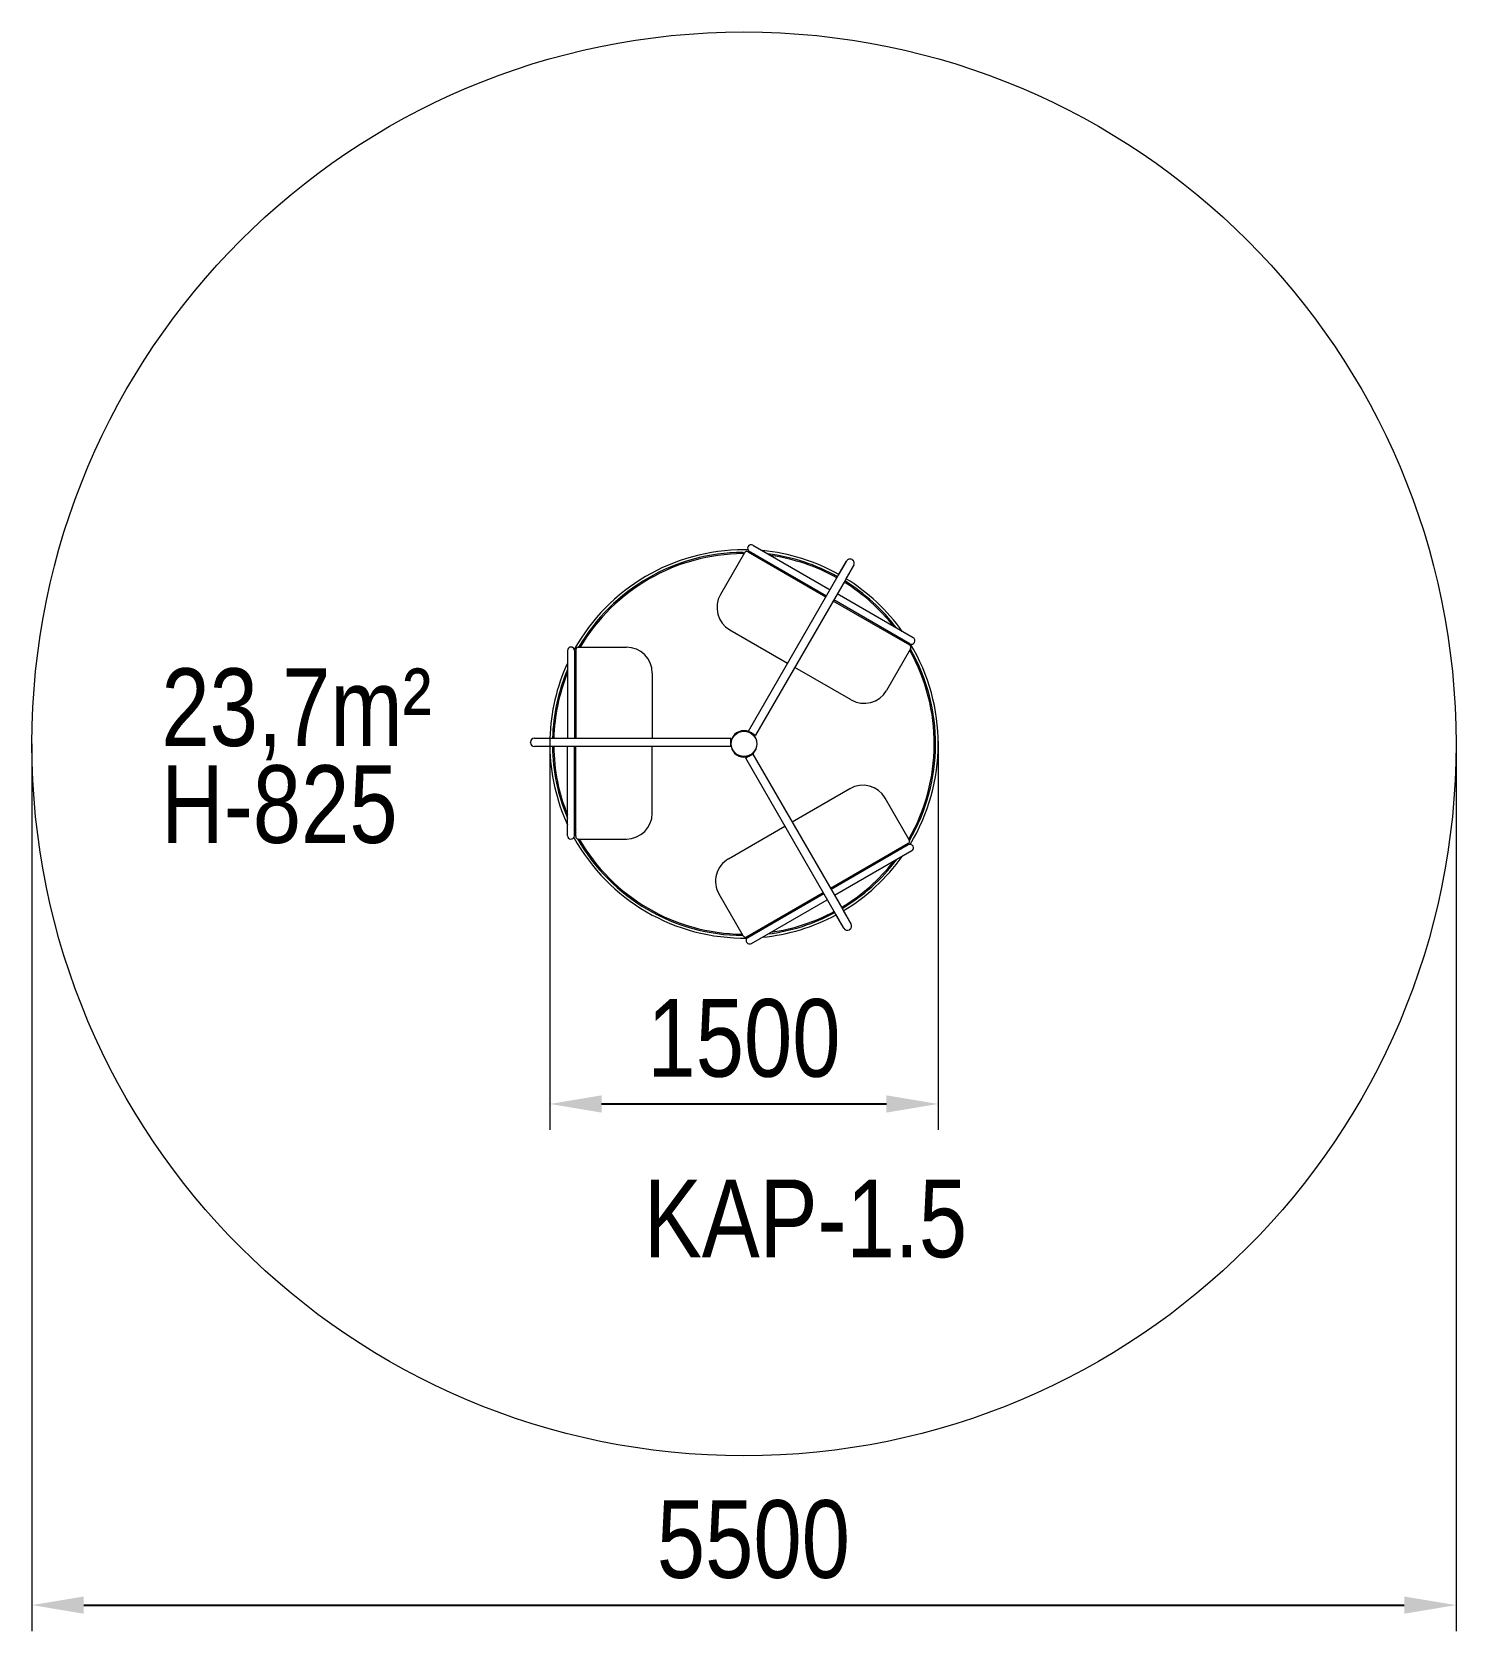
# Model space of a CAD drawing. Header units: millimetres. Extents: x -2595 to 2905, y -3358 to 2819.
import ezdxf

# ---------------------------------------------------------------- set-up
doc = ezdxf.new("R2010")
doc.units = ezdxf.units.MM
for name, color, linetype in [('DIKOM_АРТИКУЛ', 7, 'Continuous'), ('DIKOM_ЗОНА', 80, 'Continuous'), ('DIKOM_ОБЪЕКТ', 7, 'Continuous'), ('DIKOM_РАЗМЕР_ЗОНА', 7, 'Continuous'), ('DIKOM_РАЗМЕР_ОБЪЕКТА', 7, 'Continuous')]:
    doc.layers.add(name, color=color, linetype=linetype)
doc.styles.add('style1', font='arialbd.ttf', dxfattribs={"width": 0.8})
doc.dimstyles.new('1-50', dxfattribs={"dimtxt": 300, "dimasz": 200, "dimexe": 100, "dimexo": 0, "dimgap": 100, "dimtad": 1, "dimtxsty": 'style1', "dimcen": 200, "dimclrd": 7, "dimclre": 7, "dimclrt": 7, "dimadec": 1, "dimazin": 2, "dimtfac": 1, "dimtmove": 0, "dimatfit": 2, "dimfxl": 0, "dimlwd": 25, "dimlwe": 18, "dimarcsym": 0})

# ---------------------------------------------------------------- blocks, each defined once
blk = doc.blocks.new('*D0')
at = {"layer": 'Defpoints', "color": 0, "transparency": 16777216}
for p in [(-595, 90.8), (905, 78.8), (905, -1322.1)]:
    blk.add_point(p, dxfattribs=at)
at = {"layer": 'DIKOM_РАЗМЕР_ОБЪЕКТА', "color": 7, "lineweight": 18, "transparency": 16777216}
for p, q in [((-595, 90.8), (-595, -1422.1)), ((905, 78.8), (905, -1422.1))]:
    blk.add_line(p, q, dxfattribs=at)
at = {"layer": 'DIKOM_РАЗМЕР_ОБЪЕКТА', "color": 7, "lineweight": 25, "transparency": 16777216}
blk.add_line((-395, -1322.1), (705, -1322.1), dxfattribs=at)
at = {"layer": 'DIKOM_РАЗМЕР_ОБЪЕКТА', "color": 7, "transparency": 16777216}
for points in [[(-395, -1288.7), (-395, -1355.4), (-595, -1322.1)], [(705, -1288.7), (705, -1355.4), (905, -1322.1)]]:
    blk.add_solid(points, dxfattribs=at)
at = {"layer": 'DIKOM_РАЗМЕР_ОБЪЕКТА', "color": 7, "transparency": 16777216, "insert": (155, -1068.9), "char_height": 300, "attachment_point": 5, "style": 'style1'}
blk.add_mtext('{\\fArial|b0|i0|c204|p34;1500}', dxfattribs=at)
blk = doc.blocks.new('*D1')
at = {"layer": 'Defpoints', "color": 0, "transparency": 16777216}
for p in [(-2595, 68.8), (2905, 68.8), (2905, -3257.9)]:
    blk.add_point(p, dxfattribs=at)
at = {"layer": 'DIKOM_РАЗМЕР_ЗОНА', "color": 7, "lineweight": 18, "transparency": 16777216}
for p, q in [((-2595, 68.8), (-2595, -3357.9)), ((2905, 68.8), (2905, -3357.9))]:
    blk.add_line(p, q, dxfattribs=at)
at = {"layer": 'DIKOM_РАЗМЕР_ЗОНА', "color": 7, "lineweight": 25, "transparency": 16777216}
blk.add_line((-2395, -3257.9), (2705, -3257.9), dxfattribs=at)
at = {"layer": 'DIKOM_РАЗМЕР_ЗОНА', "color": 7, "transparency": 16777216}
for points in [[(-2395, -3224.6), (-2395, -3291.2), (-2595, -3257.9)], [(2705, -3224.6), (2705, -3291.2), (2905, -3257.9)]]:
    blk.add_solid(points, dxfattribs=at)
at = {"layer": 'DIKOM_РАЗМЕР_ЗОНА', "color": 7, "transparency": 16777216, "insert": (191.4, -3004.7), "char_height": 300, "attachment_point": 5, "style": 'style1'}
blk.add_mtext('{\\fArial|b0|i0|c204|p34;5500}', dxfattribs=at)

msp = doc.modelspace()

# ---------------------------------------------------------------- linework, layer by layer
at = {"layer": 'DIKOM_ЗОНА', "color": 3, "lineweight": 15}
msp.add_circle((155.036, 68.847), 2750, dxfattribs=at)
at = {"layer": 'DIKOM_ОБЪЕКТ', "color": 7, "linetype": 'Continuous', "lineweight": 15}
for p, q in [((156.863, 806.8), (64.011, 645.976)), ((150.036, 803.83), (155.036, 803.83)), ((155.036, 803.83), (155.036, 803.637)), ((155.148, 803.83), (155.036, 803.83)), ((155.036, 803.637), (155.036, 803.83)), ((170.523, 810.461), (471.376, 636.763)), ((175.53, 813.343), (473.876, 641.093)), ((189.03, 836.726), (487.376, 664.476)), ((518.876, 719.036), (551.126, 774.894)), ((521.376, 723.366), (550.626, 774.029)), ((578.839, 758.894), (546.589, 703.036)), ((578.339, 758.029), (549.089, 707.366)), ((572.299, 780.568), (573.166, 780.068)), ((572.299, 780.568), (573.165, 780.068)), ((171.876, 118.014), (518.876, 719.036)), ((546.589, 703.036), (199.589, 102.014)), ((794.986, 449.927), (499.329, 620.625)), ((794.978, 455.705), (501.829, 624.955)), ((808.478, 479.087), (515.329, 648.337)), ((100.613, 509.373), (323.524, 380.676)), ((-494.964, 432.519), (-494.964, 91.124)), ((-484.964, 442.519), (-299.26, 442.519)), ((798.646, 436.267), (705.794, 275.442)), ((-526.964, 429.624), (-526.964, 91.124)), ((-499.964, 429.624), (-499.964, 91.124)), ((-199.26, 342.519), (-199.26, 91.124)), ((569.191, 238.84), (351.477, 364.537)), ((-669.964, 74.347), (-669.964, 75.347)), ((-654.464, 90.847), (-589.964, 90.847)), ((-653.464, 90.847), (-594.964, 90.847)), ((-589.964, 90.847), (104.036, 90.847)), ((104.036, 75.347), (104.036, 90.847)), ((104.036, 75.347), (104.036, 74.347)), ((104.036, 58.847), (104.036, 74.347)), ((104.247, 73.483), (104.036, 73.502)), ((104.247, 64.21), (104.036, 64.191)), ((186.165, 109.764), (185.299, 110.264)), ((-589.964, 58.847), (-654.464, 58.847)), ((-594.964, 58.847), (-653.464, 58.847)), ((104.036, 58.847), (-589.964, 58.847)), ((-526.964, -285.653), (-526.964, 58.847)), ((-499.964, -285.653), (-499.964, 58.847)), ((-494.964, -288.548), (-494.964, 58.847)), ((-199.26, -198.548), (-199.26, 58.847)), ((508.484, -587.342), (161.483, 13.679)), ((174.907, 21.429), (175.773, 21.929)), ((189.196, 29.679), (536.196, -571.342)), ((563.755, -104.285), (340.844, -232.982)), ((793.21, -301.712), (700.357, -140.887)), ((-484.964, -298.548), (-299.26, -298.548)), ((95.177, -374.819), (312.891, -249.121)), ((789.549, -315.372), (488.696, -489.07)), ((789.542, -321.15), (491.196, -493.4)), ((803.042, -344.533), (504.696, -516.783)), ((151.427, -672.246), (58.574, -511.421)), ((165.087, -675.906), (460.744, -505.208)), ((170.094, -678.789), (463.244, -509.539)), ((183.594, -702.171), (476.744, -532.921)), ((540.734, -643.201), (508.484, -587.342)), ((540.234, -642.335), (510.984, -591.672)), ((536.196, -571.342), (568.446, -627.201)), ((538.696, -575.672), (567.947, -626.335)), ((562.773, -648.374), (561.907, -648.874)), ((562.773, -648.374), (561.907, -648.874))]:
    msp.add_line(p, q, dxfattribs=at)
at = {"layer": 'DIKOM_ОБЪЕКТ', "color": 7, "linetype": 'Continuous', "lineweight": 15, "flags": 128}
for points in [[(518.876, 719.036), (520.684, 722.168), (522.487, 725.29), (524.278, 728.392), (526.052, 731.465), (527.804, 734.499), (529.527, 737.485), (531.218, 740.412), (532.868, 743.272), (534.476, 746.055), (536.034, 748.754), (537.538, 751.359), (538.983, 753.863), (540.366, 756.257), (541.68, 758.534), (542.923, 760.686), (544.09, 762.708), (545.178, 764.592), (546.183, 766.332), (547.102, 767.924), (547.932, 769.362), (548.671, 770.642), (549.316, 771.76), (549.865, 772.711), (550.317, 773.494), (550.67, 774.105), (550.923, 774.543), (551.075, 774.806), (551.126, 774.894)], [(521.376, 723.366), (523.187, 726.503), (524.984, 729.615), (526.761, 732.693), (528.512, 735.725), (530.231, 738.703), (531.913, 741.616), (533.552, 744.455), (535.142, 747.21), (536.679, 749.872), (538.158, 752.433), (539.573, 754.883), (540.919, 757.216), (542.194, 759.423), (543.391, 761.497), (544.508, 763.432), (545.54, 765.22), (546.485, 766.856), (547.339, 768.335), (548.099, 769.651), (548.762, 770.801), (549.328, 771.78), (549.793, 772.586), (550.157, 773.215), (550.417, 773.666), (550.573, 773.938), (550.626, 774.028)], [(578.839, 758.894), (578.788, 758.806), (578.636, 758.543), (578.383, 758.105), (578.03, 757.494), (577.578, 756.711), (577.029, 755.76), (576.384, 754.642), (575.645, 753.362), (574.815, 751.924), (573.896, 750.332), (572.89, 748.592), (571.803, 746.708), (570.636, 744.686), (569.393, 742.534), (568.079, 740.257), (566.696, 737.863), (565.251, 735.359), (563.747, 732.754), (562.189, 730.055), (560.581, 727.272), (558.93, 724.412), (557.24, 721.485), (555.517, 718.499), (553.765, 715.465), (551.991, 712.392), (550.2, 709.29), (548.397, 706.168), (546.589, 703.036)], [(578.339, 758.028), (578.286, 757.938), (578.13, 757.666), (577.87, 757.215), (577.506, 756.586), (577.041, 755.78), (576.475, 754.801), (575.811, 753.651), (575.051, 752.335), (574.198, 750.856), (573.253, 749.22), (572.221, 747.432), (571.104, 745.497), (569.906, 743.423), (568.632, 741.216), (567.286, 738.883), (565.87, 736.433), (564.392, 733.872), (562.855, 731.21), (561.265, 728.455), (559.626, 725.616), (557.944, 722.703), (556.224, 719.725), (554.473, 716.693), (552.697, 713.615), (550.9, 710.503), (549.089, 707.366)], [(171.876, 118.014), (171.974, 117.957), (172.266, 117.789), (172.748, 117.51), (173.413, 117.126), (174.252, 116.642), (175.252, 116.065), (176.398, 115.403), (177.674, 114.666), (179.061, 113.866), (180.539, 113.012), (182.087, 112.119), (183.681, 111.198), (185.299, 110.264)], [(186.165, 109.764), (187.783, 108.83), (189.378, 107.909), (190.925, 107.016), (192.403, 106.162), (193.791, 105.361), (195.067, 104.625), (196.213, 103.963), (197.213, 103.386), (198.051, 102.902), (198.716, 102.518), (199.199, 102.239), (199.491, 102.07), (199.589, 102.014)], [(174.907, 21.429), (173.289, 20.495), (171.694, 19.575), (170.147, 18.681), (168.669, 17.828), (167.282, 17.027), (166.006, 16.29), (164.859, 15.628), (163.86, 15.051), (163.021, 14.567), (162.356, 14.183), (161.873, 13.905), (161.582, 13.736), (161.483, 13.679)], [(189.196, 29.679), (189.098, 29.623), (188.806, 29.454), (188.324, 29.176), (187.659, 28.792), (186.82, 28.307), (185.821, 27.73), (184.674, 27.069), (183.398, 26.332), (182.011, 25.531), (180.533, 24.678), (178.986, 23.784), (177.391, 22.864), (175.773, 21.929)], [(540.733, -643.201), (540.683, -643.113), (540.531, -642.85), (540.278, -642.412), (539.925, -641.8), (539.473, -641.018), (538.924, -640.066), (538.279, -638.949), (537.54, -637.669), (536.709, -636.231), (535.791, -634.639), (534.785, -632.898), (533.698, -631.014), (532.53, -628.993), (531.288, -626.84), (529.973, -624.563), (528.591, -622.17), (527.146, -619.666), (525.642, -617.061), (524.084, -614.362), (522.476, -611.578), (520.825, -608.718), (519.135, -605.791), (517.411, -602.806), (515.66, -599.772), (513.886, -596.699), (512.095, -593.596), (510.292, -590.474), (508.484, -587.342)], [(540.234, -642.335), (540.181, -642.244), (540.025, -641.973), (539.765, -641.522), (539.401, -640.893), (538.936, -640.087), (538.37, -639.107), (537.706, -637.958), (536.946, -636.641), (536.093, -635.163), (535.148, -633.526), (534.115, -631.738), (532.999, -629.804), (531.801, -627.73), (530.527, -625.523), (529.18, -623.19), (527.765, -620.739), (526.287, -618.179), (524.75, -615.516), (523.16, -612.761), (521.521, -609.923), (519.839, -607.01), (518.119, -604.032), (516.368, -600.999), (514.592, -597.922), (512.795, -594.809), (510.984, -591.672)], [(536.196, -571.342), (538.004, -574.474), (539.807, -577.596), (541.598, -580.699), (543.373, -583.772), (545.124, -586.806), (546.848, -589.791), (548.538, -592.718), (550.189, -595.578), (551.797, -598.362), (553.354, -601.061), (554.859, -603.666), (556.304, -606.17), (557.686, -608.563), (559.001, -610.84), (560.243, -612.993), (561.411, -615.014), (562.498, -616.898), (563.503, -618.639), (564.422, -620.231), (565.253, -621.669), (565.991, -622.949), (566.637, -624.066), (567.186, -625.018), (567.638, -625.8), (567.991, -626.412), (568.244, -626.85), (568.396, -627.113), (568.446, -627.201)], [(538.696, -575.672), (540.507, -578.809), (542.305, -581.922), (544.081, -585), (545.832, -588.032), (547.552, -591.01), (549.234, -593.923), (550.872, -596.761), (552.463, -599.516), (554, -602.179), (555.478, -604.739), (556.893, -607.19), (558.24, -609.523), (559.514, -611.73), (560.711, -613.804), (561.828, -615.738), (562.861, -617.526), (563.806, -619.163), (564.659, -620.641), (565.419, -621.958), (566.083, -623.107), (566.649, -624.087), (567.113, -624.893), (567.477, -625.522), (567.738, -625.973), (567.894, -626.244), (567.947, -626.335)], [(150.036, -666.136), (150.036, -666.136)]]:
    msp.add_lwpolyline(points, dxfattribs=at)
at = {"layer": 'DIKOM_ОБЪЕКТ', "color": 7, "linetype": 'Continuous', "lineweight": 15, "extrusion": (9.65154e-17, 3.32934e-15, -1)}
msp.add_circle((-155.036, 68.847), 51, dxfattribs=at)
at = {"layer": 'DIKOM_ОБЪЕКТ', "color": 7, "linetype": 'Continuous', "lineweight": 15}
msp.add_circle((155.036, 68.847), 49, dxfattribs=at)
for centre, radius, start, end in [((155.036, 68.847), 750, 90, 150.9276446), ((155.036, 68.847), 740, 90.3897702, 149.6711405), ((155.036, 68.847), 735, 90.3897702, 149.4428488), ((150.036, 803.83), 5, 0, 90.3897702), ((155.036, 68.847), 750, 88.8289609, 90), ((165.523, 801.8), 10, 60, 150), ((182.28, 825.035), 13.5, 60, 240), ((155.036, 68.847), 740, 87.7318443, 88.5526374), ((155.036, 68.847), 740, 87.7318443, 88.5526374), ((155.036, 68.847), 735, 86.9810709, 87.8279029), ((155.036, 68.847), 735, 86.9810709, 87.8279029), ((155.036, 68.847), 750, 60.7639664, 84.5866149), ((155.036, 68.847), 740, 60.7742909, 82.8356848), ((155.036, 68.847), 730, 86.1997529, 87.0750667), ((155.036, 68.847), 735, 60.7795585, 81.8915647), ((564.549, 767.144), 15.5, 60, 150), ((565.415, 766.644), 15.5, 330, 60), ((155.036, 68.847), 735, 38.1084353, 58.2847823), ((155.036, 68.847), 740, 37.1643152, 58.2963752), ((155.036, 68.847), 750, 35.4133851, 58.3190743), ((150.613, 595.976), 100, 150, 240), ((-513.464, 429.624), 13.5, 0, 180), ((-484.964, 432.519), 10, 90, 180), ((-299.26, 342.519), 100, 0, 90), ((155.036, 68.847), 735, 32.1720971, 33.0189291), ((155.036, 68.847), 735, 32.1720971, 33.0189291), ((155.036, 68.847), 740, 31.4473626, 32.2681557), ((155.036, 68.847), 740, 31.4473626, 32.2681557), ((155.036, 68.847), 740, 329.7380414, 29.6711405), ((801.728, 467.396), 13.5, 240, 60), ((789.986, 441.267), 10, 330, 60), ((155.036, 68.847), 750, 328.8289609, 30.9276446), ((155.036, 68.847), 750, 155.4133851, 178.3190827), ((155.036, 68.847), 740, 151.4473626, 152.2681557), ((155.036, 68.847), 735, 152.1720971, 153.0189291), ((155.036, 68.847), 735, 329.990554, 29.4428488), ((155.036, 68.847), 740, 157.1643152, 178.2963609), ((155.036, 68.847), 735, 158.1084353, 178.2847681), ((619.191, 325.442), 100, 240, 330), ((-654.464, 75.347), 15.5, 90, 180), ((-654.464, 74.347), 15.5, 180, 270), ((155.036, 68.847), 750, 180.7639664, 204.5866149), ((155.036, 68.847), 740, 180.7742909, 202.8356848), ((155.036, 68.847), 735, 180.7795585, 201.8915647), ((613.755, -190.887), 100, 30, 120), ((-299.26, -198.548), 100, 270, 0), ((-513.464, -285.653), 13.5, 180, 0), ((155.036, 68.847), 750, 208.8289609, 270.9276446), ((155.036, 68.847), 730, 206.1997529, 207.0750667), ((155.036, 68.847), 735, 206.9810709, 207.8279029), ((155.036, 68.847), 740, 207.7318443, 208.5526374), ((-484.964, -288.548), 10, 180, 270), ((155.036, 68.847), 740, 209.7380414, 269.6102298), ((155.036, 68.847), 735, 209.990554, 269.4428488), ((784.549, -306.712), 10, 300, 30), ((155.036, 68.847), 750, 300.7639664, 324.5866149), ((155.036, 68.847), 730, 326.1997529, 327.0750667), ((155.036, 68.847), 735, 326.9810709, 327.8279029), ((155.036, 68.847), 735, 326.9810709, 327.8279029), ((155.036, 68.847), 740, 327.7318443, 328.5526374), ((155.036, 68.847), 740, 327.7318443, 328.5526374), ((796.292, -332.841), 13.5, 300, 120), ((145.177, -461.421), 100, 120, 210), ((155.036, 68.847), 735, 300.7795585, 321.8915647), ((155.036, 68.847), 740, 300.7742909, 322.8356848), ((155.036, 68.847), 750, 275.4133851, 298.3190827), ((155.036, 68.847), 740, 277.1643152, 298.2963609), ((155.036, 68.847), 735, 278.1084353, 298.2847681), ((150.036, -666.136), 5, 269.6102298, 278.2771469), ((160.087, -667.246), 10, 210, 300), ((176.844, -690.48), 13.5, 120, 300), ((155.036, 68.847), 740, 271.4473626, 272.2681557), ((155.036, 68.847), 740, 271.4473626, 272.2681557), ((155.036, 68.847), 735, 272.1720971, 273.0189291), ((155.036, 68.847), 735, 272.1720971, 273.0189291), ((554.157, -635.451), 15.5, 210, 300), ((554.157, -635.451), 15.5, 210, 300), ((555.023, -634.951), 15.5, 300, 30), ((555.023, -634.951), 15.5, 300, 30)]:
    msp.add_arc(centre, radius, start, end, dxfattribs=at)

# ---------------------------------------------------------------- texts
at = {"layer": 'DIKOM_АРТИКУЛ', "insert": (-231.576, -1613.953), "char_height": 300, "width": 1537.52147, "attachment_point": 1, "style": 'style1'}
msp.add_mtext('{\\fArial|b0|i0|c204|p34;KAР-1.5}', dxfattribs=at)
at = {"layer": 'DIKOM_РАЗМЕР_ОБЪЕКТА', "char_height": 300, "width": 1216.94852, "attachment_point": 1, "style": 'style1'}
for s, insert in [('{\\fArial|b0|i0|c204|p34;23,7m²}', (-2095.09, 360.63)), ('{\\fArial|b0|i0|c204|p34;H-825}', (-2095.838, -13.766))]:
    msp.add_mtext(s, dxfattribs=dict(at, insert=insert))

# ---------------------------------------------------------------- dimensions: what is measured, and where the dimension line sits
at = {"layer": 'DIKOM_РАЗМЕР_ЗОНА'}
dim = msp.add_linear_dim(base=(2905.036, -3257.9), p1=(-2594.964, 68.847), p2=(2905.036, 68.847), text='{\\fArial|b0|i0|c204|p34;<>}', dimstyle='1-50', dxfattribs=at)
dim.commit()
dim.dimension.update_dxf_attribs({"geometry": '*D1', "text_midpoint": (191.428, -3257.9), "dimtype": 160})
at = {"layer": 'DIKOM_РАЗМЕР_ОБЪЕКТА'}
dim = msp.add_linear_dim(base=(905.036, -1322.073), p1=(-594.964, 90.847), p2=(905.036, 78.847), text='{\\fArial|b0|i0|c204|p34;<>}', dimstyle='1-50', dxfattribs=at)
dim.commit()
dim.dimension.update_dxf_attribs({"geometry": '*D0', "text_midpoint": (155.036, -1322.073), "dimtype": 160})

doc.saveas('drawing.dxf')
